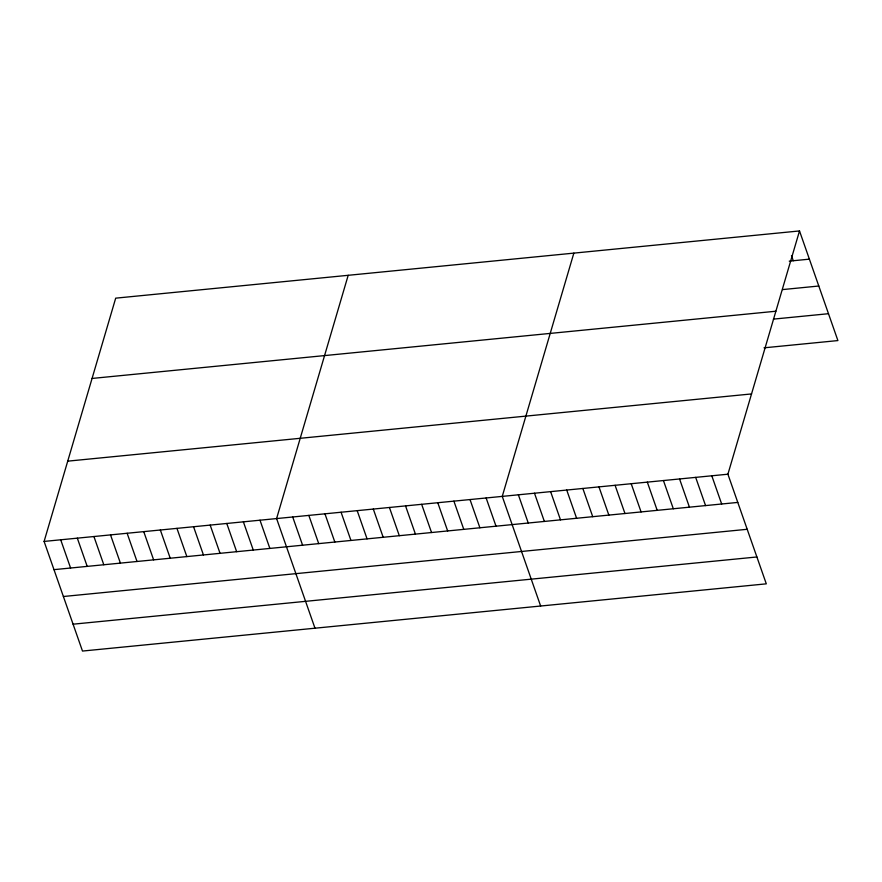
<?xml version="1.0" encoding="UTF-8"?>
<svg xmlns="http://www.w3.org/2000/svg" width="882" height="882" viewBox="0 0 882 882"><rect width="100%" height="100%" fill="white"/><g stroke="black" fill="none" stroke-linecap="round" stroke-linejoin="round"><path stroke-width="1.32" d="M799.511 230.941L727.904 474.207L766.304 583.84L82.489 651.059L44.1 541.427L115.696 298.16L799.511 230.941L837.9 340.573L764.021 347.828M348.192 275.305L276.595 518.572L314.984 628.204M573.851 253.123L502.255 496.39L540.644 606.022M789.247 261.138L809.389 259.154M782.532 289.594L818.794 286.022M92.07 378.444L775.884 311.225M773.426 319.119L828.496 313.705M67.727 461.154L751.541 393.934M44.1 541.427L727.904 474.207M53.978 569.651L737.793 502.42M63.394 596.508L747.197 529.288M73.085 624.191L756.888 556.972M791.474 255.615L793.271 260.741M711.796 475.795L721.674 504.008M695.678 477.382L705.556 505.595M679.559 478.959L689.437 507.183M663.44 480.547L673.319 508.76M647.322 482.134L657.2 510.347M631.203 483.711L641.082 511.935M615.085 485.298L624.963 513.511M598.966 486.886L608.845 515.099M582.848 488.474L592.726 516.687M566.729 490.05L576.608 518.274M550.611 491.638L560.489 519.851M534.492 493.225L544.37 521.438M518.373 494.802L528.252 523.026M486.136 497.977L496.015 526.19M470.018 499.565L479.896 527.778M453.899 501.141L463.778 529.365M437.781 502.729L447.659 530.942M421.662 504.317L431.541 532.53M405.544 505.904L415.422 534.117M389.425 507.481L399.303 535.694M373.307 509.068L383.185 537.281M357.188 510.656L367.066 538.869M341.069 512.233L350.948 540.457M324.951 513.82L334.829 542.033M308.832 515.408L318.711 543.621M292.714 516.995L302.592 545.208M259.992 520.204L269.87 548.428M243.377 521.835L253.266 550.059M226.773 523.467L236.652 551.691M210.17 525.11L220.048 553.323M193.566 526.741L203.444 554.954M176.951 528.373L186.841 556.586M160.348 530.005L170.226 558.218M143.744 531.637L153.622 559.85M127.129 533.268L137.019 561.481M110.526 534.9L120.404 563.113M93.922 536.532L103.8 564.745M77.318 538.163L87.197 566.376M60.704 539.795L70.593 568.019"/></g></svg>
